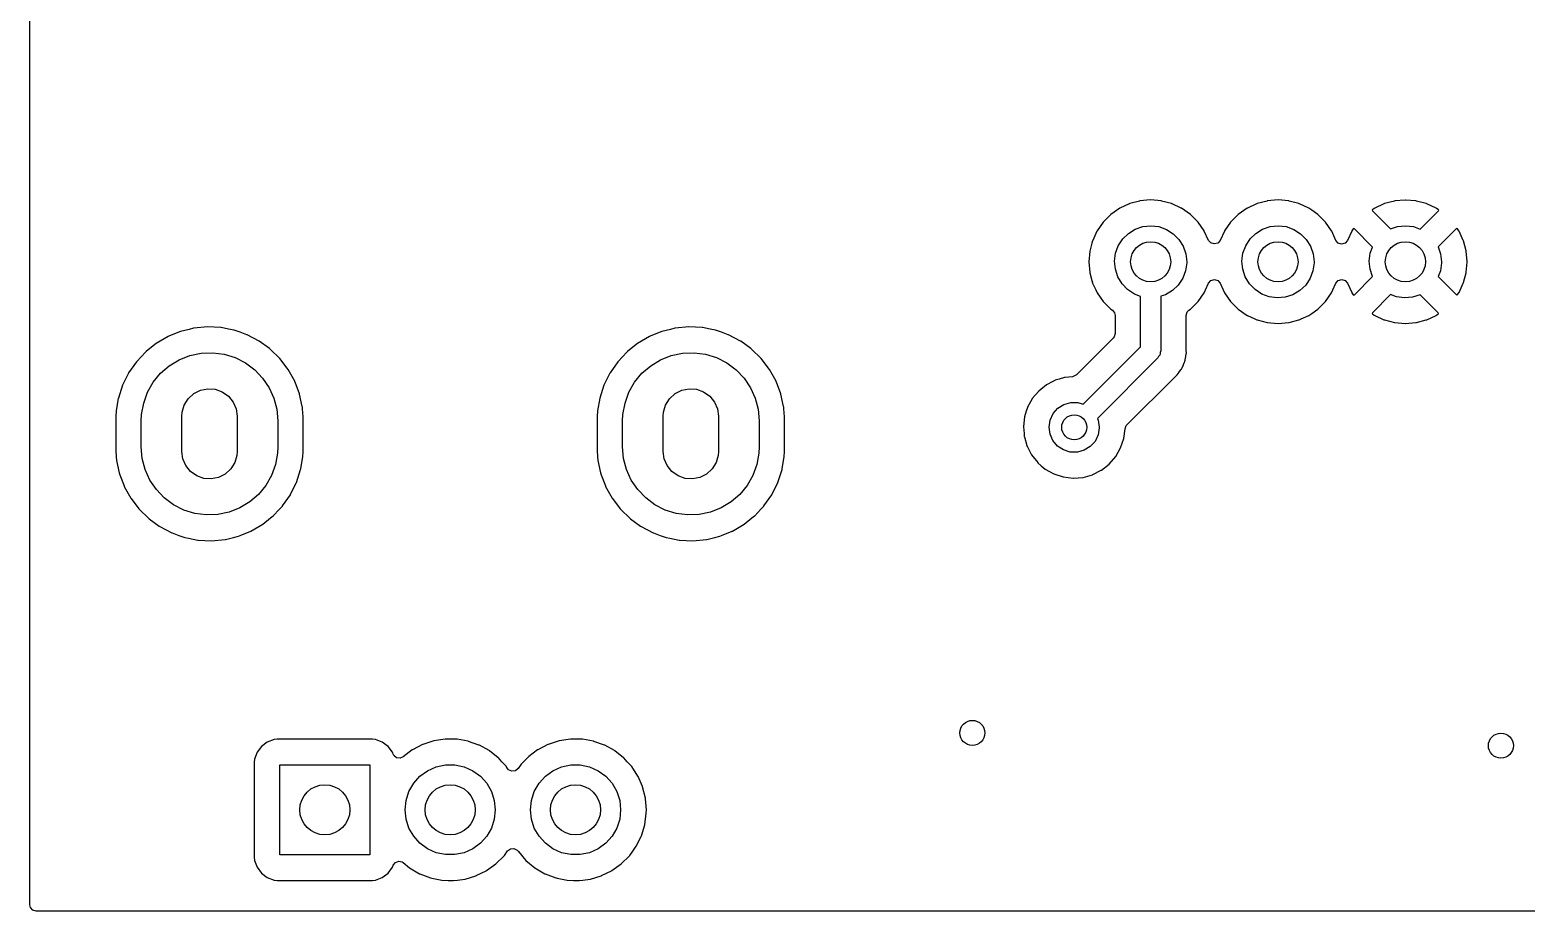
# Model space of a CAD drawing. Extents: x 41 to 172, y -238 to -26.
# Drawn here: x 41.15 to 70.99, y -238.25 to -220.67 of the extents above; entities that cross this region are included whole.
import ezdxf

# ---------------------------------------------------------------- set-up
doc = ezdxf.new("R2010")
doc.units = 0
doc.layers.add('BLACK', color=7, linetype='CONTINUOUS')

msp = doc.modelspace()

# ---------------------------------------------------------------- linework, layer by layer
at = {"layer": 'BLACK', "linetype": 'CONTINUOUS'}
for p, q in [((41.1485, -238.125), (41.1485, -26.0345)), ((63.2805, -224.085), (63.0835, -224.138)), ((63.2859, -224.084), (63.2805, -224.085)), ((63.2805, -224.085), (63.2805, -224.085)), ((63.5, -224.065), (63.2859, -224.084)), ((63.7141, -224.084), (63.5, -224.065)), ((63.7195, -224.085), (63.7141, -224.084)), ((63.9165, -224.138), (63.7195, -224.085)), ((63.7195, -224.085), (63.7195, -224.085)), ((65.8205, -224.085), (65.6235, -224.138)), ((65.8259, -224.084), (65.8205, -224.085)), ((65.8205, -224.085), (65.8205, -224.085)), ((66.04, -224.065), (65.8259, -224.084)), ((66.2541, -224.084), (66.04, -224.065)), ((66.2595, -224.085), (66.2541, -224.084)), ((66.4565, -224.138), (66.2595, -224.085)), ((66.2595, -224.085), (66.2595, -224.085)), ((68.3606, -224.085), (68.1637, -224.138)), ((68.3714, -224.084), (68.3606, -224.085)), ((68.5745, -224.066), (68.3714, -224.084)), ((68.5855, -224.066), (68.5745, -224.066)), ((68.7886, -224.084), (68.5855, -224.066)), ((68.7994, -224.085), (68.7886, -224.084)), ((68.9963, -224.138), (68.7994, -224.085)), ((62.7073, -224.353), (62.5553, -224.505)), ((62.8834, -224.23), (62.7073, -224.353)), ((62.8884, -224.228), (62.8834, -224.23)), ((63.0732, -224.142), (62.8884, -224.228)), ((62.8884, -224.228), (62.8884, -224.228)), ((63.0782, -224.139), (63.0732, -224.141)), ((63.0732, -224.141), (63.0732, -224.142)), ((63.0835, -224.138), (63.0782, -224.139)), ((63.0835, -224.138), (63.0835, -224.138)), ((63.9218, -224.139), (63.9165, -224.138)), ((63.9165, -224.138), (63.9165, -224.138)), ((63.9268, -224.141), (63.9218, -224.139)), ((63.9268, -224.142), (63.9268, -224.141)), ((64.1116, -224.228), (63.9268, -224.142)), ((64.1166, -224.23), (64.1116, -224.228)), ((64.1116, -224.228), (64.1116, -224.228)), ((64.2927, -224.353), (64.1166, -224.23)), ((64.4447, -224.505), (64.2927, -224.353)), ((65.2473, -224.353), (65.0953, -224.505)), ((65.4234, -224.23), (65.2473, -224.353)), ((65.4284, -224.228), (65.4234, -224.23)), ((65.6132, -224.142), (65.4284, -224.228)), ((65.4284, -224.228), (65.4284, -224.228)), ((65.6182, -224.139), (65.6132, -224.141)), ((65.6132, -224.141), (65.6132, -224.142)), ((65.6235, -224.138), (65.6182, -224.139)), ((65.6235, -224.138), (65.6235, -224.138)), ((66.4618, -224.139), (66.4565, -224.138)), ((66.4565, -224.138), (66.4565, -224.138)), ((66.4668, -224.141), (66.4618, -224.139)), ((66.4668, -224.142), (66.4668, -224.141)), ((66.6516, -224.228), (66.4668, -224.142)), ((66.6566, -224.23), (66.6516, -224.228)), ((66.6516, -224.228), (66.6516, -224.228)), ((66.7114, -224.268), (66.6566, -224.23)), ((66.8327, -224.353), (66.7114, -224.268)), ((66.9847, -224.505), (66.8327, -224.353)), ((67.9244, -224.258), (67.916, -224.268)), ((67.916, -224.268), (67.9231, -224.282)), ((67.9231, -224.282), (68.2841, -224.643)), ((67.9591, -224.234), (67.9244, -224.258)), ((67.9686, -224.228), (67.9591, -224.234)), ((68.1534, -224.142), (67.9686, -224.228)), ((68.1637, -224.138), (68.1534, -224.142)), ((68.8752, -224.644), (69.2376, -224.281)), ((69.0066, -224.142), (68.9963, -224.138)), ((69.1914, -224.228), (69.0066, -224.142)), ((69.2009, -224.234), (69.1914, -224.228)), ((69.2348, -224.257), (69.2009, -224.234)), ((69.2441, -224.269), (69.2348, -224.257)), ((69.2376, -224.281), (69.2441, -224.269)), ((62.4297, -224.686), (62.3442, -224.87)), ((62.432, -224.681), (62.4297, -224.686)), ((62.4297, -224.686), (62.4297, -224.686)), ((62.5553, -224.505), (62.432, -224.681)), ((63.0567, -224.731), (63.1934, -224.647)), ((63.1934, -224.647), (63.3454, -224.595)), ((63.3454, -224.595), (63.505, -224.578)), ((63.505, -224.578), (63.6644, -224.597)), ((63.6644, -224.597), (63.8156, -224.651)), ((63.8156, -224.651), (63.9512, -224.737)), ((64.568, -224.681), (64.4447, -224.505)), ((64.5703, -224.686), (64.568, -224.681)), ((64.6558, -224.87), (64.5703, -224.686)), ((64.5703, -224.686), (64.5703, -224.686)), ((64.9697, -224.686), (64.8842, -224.87)), ((64.972, -224.681), (64.9697, -224.686)), ((64.9697, -224.686), (64.9697, -224.686)), ((65.0953, -224.505), (64.972, -224.681)), ((65.5967, -224.731), (65.7334, -224.647)), ((65.7334, -224.647), (65.8854, -224.595)), ((65.8854, -224.595), (66.045, -224.578)), ((66.045, -224.578), (66.2044, -224.597)), ((66.2044, -224.597), (66.3556, -224.651)), ((66.3556, -224.651), (66.4912, -224.737)), ((67.108, -224.681), (66.9847, -224.505)), ((67.1103, -224.686), (67.108, -224.681)), ((67.1961, -224.87), (67.1103, -224.686)), ((67.1103, -224.686), (67.1103, -224.686)), ((67.5156, -224.677), (67.5101, -224.687)), ((67.5394, -224.643), (67.5156, -224.677)), ((67.5514, -224.634), (67.5394, -224.643)), ((67.5631, -224.64), (67.5514, -224.634)), ((67.9259, -225.003), (67.5631, -224.64)), ((68.2841, -224.643), (68.4254, -224.595)), ((68.4254, -224.595), (68.585, -224.578)), ((68.585, -224.578), (68.7444, -224.597)), ((68.7444, -224.597), (68.8752, -224.644)), ((69.5961, -224.641), (69.2347, -225.002)), ((69.6096, -224.634), (69.5961, -224.641)), ((69.6201, -224.642), (69.6096, -224.634)), ((69.6444, -224.677), (69.6201, -224.642)), ((69.6499, -224.687), (69.6444, -224.677)), ((62.3278, -224.926), (62.2855, -225.084)), ((62.3398, -224.882), (62.3278, -224.926)), ((62.3412, -224.876), (62.3398, -224.882)), ((62.3398, -224.882), (62.3398, -224.882)), ((62.3442, -224.87), (62.3412, -224.876)), ((62.8002, -225.129), (62.8551, -224.978)), ((62.8551, -224.978), (62.942, -224.843)), ((62.942, -224.843), (63.0567, -224.731)), ((63.9512, -224.737), (64.0643, -224.851)), ((64.0643, -224.851), (64.1493, -224.987)), ((64.701, -224.922), (64.6558, -224.87)), ((64.769, -224.942), (64.701, -224.922)), ((64.8373, -224.923), (64.769, -224.942)), ((64.8842, -224.87), (64.8373, -224.923)), ((65.3402, -225.129), (65.3951, -224.978)), ((65.3951, -224.978), (65.482, -224.843)), ((65.482, -224.843), (65.5967, -224.731)), ((66.4912, -224.737), (66.6043, -224.851)), ((66.6043, -224.851), (66.6893, -224.987)), ((67.2413, -224.923), (67.1961, -224.87)), ((67.3093, -224.943), (67.2413, -224.923)), ((67.3776, -224.924), (67.3093, -224.943)), ((67.4245, -224.87), (67.3776, -224.924)), ((67.5101, -224.687), (67.4245, -224.87)), ((69.736, -224.871), (69.6499, -224.687)), ((69.7398, -224.882), (69.736, -224.871)), ((69.7925, -225.079), (69.7398, -224.882)), ((62.2855, -225.084), (62.2668, -225.298)), ((62.7801, -225.288), (62.8002, -225.129)), ((64.1493, -224.987), (64.2021, -225.138)), ((64.2021, -225.138), (64.22, -225.298)), ((65.3201, -225.288), (65.3402, -225.129)), ((66.6893, -224.987), (66.7421, -225.138)), ((66.7421, -225.138), (66.76, -225.298)), ((67.8601, -225.288), (67.8802, -225.129)), ((67.8802, -225.129), (67.9259, -225.003)), ((69.2347, -225.002), (69.2821, -225.138)), ((69.2821, -225.138), (69.3, -225.298)), ((69.7944, -225.089), (69.7925, -225.079)), ((69.8122, -225.293), (69.7944, -225.089)), ((62.2668, -225.298), (62.2855, -225.512)), ((62.2855, -225.512), (62.287, -225.517)), ((62.287, -225.517), (62.287, -225.517)), ((62.287, -225.517), (62.3289, -225.674)), ((62.7957, -225.448), (62.7801, -225.288)), ((62.8464, -225.6), (62.7957, -225.448)), ((64.1974, -225.477), (64.1404, -225.627)), ((64.2197, -225.318), (64.1974, -225.477)), ((64.22, -225.298), (64.2197, -225.318)), ((65.3357, -225.448), (65.3201, -225.288)), ((65.3864, -225.6), (65.3357, -225.448)), ((66.7374, -225.477), (66.6804, -225.627)), ((66.7597, -225.318), (66.7374, -225.477)), ((66.76, -225.298), (66.7597, -225.318)), ((67.8757, -225.448), (67.8601, -225.288)), ((67.9245, -225.594), (67.8757, -225.448)), ((69.2774, -225.477), (69.2336, -225.592)), ((69.2997, -225.318), (69.2774, -225.477)), ((69.3, -225.298), (69.2997, -225.318)), ((69.7398, -225.714), (69.7925, -225.517)), ((69.7925, -225.517), (69.7944, -225.507)), ((69.7944, -225.507), (69.8122, -225.303)), ((69.8122, -225.303), (69.8122, -225.293)), ((62.3289, -225.674), (62.3412, -225.72)), ((62.3412, -225.72), (62.3435, -225.725)), ((62.3435, -225.725), (62.3435, -225.725)), ((62.3435, -225.725), (62.4046, -225.856)), ((62.4046, -225.856), (62.432, -225.915)), ((62.9296, -225.737), (62.8464, -225.6)), ((63.0411, -225.853), (62.9296, -225.737)), ((63.1754, -225.941), (63.0411, -225.853)), ((63.9353, -225.872), (63.7974, -225.954)), ((64.0516, -225.761), (63.9353, -225.872)), ((64.1404, -225.627), (64.0516, -225.761)), ((64.568, -225.915), (64.5954, -225.856)), ((64.5954, -225.856), (64.6558, -225.726)), ((64.6558, -225.726), (64.7027, -225.673)), ((64.7027, -225.673), (64.771, -225.654)), ((64.771, -225.654), (64.839, -225.674)), ((64.839, -225.674), (64.8842, -225.726)), ((64.8842, -225.726), (64.9446, -225.856)), ((64.9446, -225.856), (64.972, -225.915)), ((65.4696, -225.737), (65.3864, -225.6)), ((65.5811, -225.853), (65.4696, -225.737)), ((65.7154, -225.941), (65.5811, -225.853)), ((66.4753, -225.872), (66.3374, -225.954)), ((66.5916, -225.761), (66.4753, -225.872)), ((66.6804, -225.627), (66.5916, -225.761)), ((67.108, -225.915), (67.1343, -225.858)), ((67.1343, -225.858), (67.1961, -225.726)), ((67.1961, -225.726), (67.243, -225.672)), ((67.243, -225.672), (67.3113, -225.653)), ((67.3113, -225.653), (67.3792, -225.673)), ((67.3792, -225.673), (67.4245, -225.726)), ((67.4245, -225.726), (67.5101, -225.909)), ((67.5639, -225.955), (67.9245, -225.594)), ((69.2336, -225.592), (69.5969, -225.956)), ((69.6499, -225.909), (69.736, -225.725)), ((69.736, -225.725), (69.7398, -225.714)), ((62.432, -225.915), (62.5553, -226.091)), ((62.5553, -226.091), (62.7073, -226.243)), ((63.3, -225.987), (63.1754, -225.941)), ((63.3, -226.993), (63.3, -225.987)), ((63.7974, -225.954), (63.7, -225.985)), ((63.7, -225.985), (63.7, -227.076)), ((64.2927, -226.243), (64.4447, -226.091)), ((64.4447, -226.091), (64.568, -225.915)), ((64.972, -225.915), (65.0953, -226.091)), ((65.0953, -226.091), (65.2473, -226.243)), ((65.8658, -225.997), (65.7154, -225.941)), ((66.0249, -226.018), (65.8658, -225.997)), ((66.1848, -226.003), (66.0249, -226.018)), ((66.3374, -225.954), (66.1848, -226.003)), ((66.8327, -226.243), (66.9847, -226.091)), ((66.9847, -226.091), (67.108, -225.915)), ((67.5101, -225.909), (67.5156, -225.919)), ((67.5156, -225.919), (67.5399, -225.954)), ((67.5399, -225.954), (67.5504, -225.962)), ((67.5504, -225.962), (67.5639, -225.955)), ((68.2854, -225.952), (67.9224, -226.315)), ((68.4058, -225.997), (68.2854, -225.952)), ((68.5649, -226.018), (68.4058, -225.997)), ((68.7248, -226.003), (68.5649, -226.018)), ((68.8767, -225.954), (68.7248, -226.003)), ((69.2369, -226.314), (68.8767, -225.954)), ((69.5969, -225.956), (69.6086, -225.962)), ((69.6086, -225.962), (69.6206, -225.953)), ((69.6206, -225.953), (69.6444, -225.919)), ((69.6444, -225.919), (69.6499, -225.909)), ((62.7073, -226.243), (62.7378, -226.264)), ((62.7378, -226.264), (62.7821, -226.319)), ((62.7821, -226.319), (62.7915, -226.367)), ((62.7915, -226.367), (62.7915, -226.73)), ((64.2085, -226.367), (64.2285, -226.299)), ((64.2085, -227.051), (64.2085, -226.367)), ((64.2285, -226.299), (64.2622, -226.264)), ((64.2622, -226.264), (64.2927, -226.243)), ((65.2473, -226.243), (65.4234, -226.366)), ((65.4234, -226.366), (65.4284, -226.368)), ((65.4284, -226.368), (65.4284, -226.368)), ((65.4284, -226.368), (65.5784, -226.438)), ((65.5784, -226.438), (65.6182, -226.457)), ((65.6182, -226.457), (65.6235, -226.458)), ((65.6235, -226.458), (65.6235, -226.458)), ((65.6235, -226.458), (65.8205, -226.511)), ((66.2595, -226.511), (66.4565, -226.458)), ((66.4565, -226.458), (66.4618, -226.457)), ((66.4565, -226.458), (66.4565, -226.458)), ((66.4618, -226.457), (66.5016, -226.438)), ((66.5016, -226.438), (66.6516, -226.368)), ((66.6516, -226.368), (66.6566, -226.366)), ((66.6516, -226.368), (66.6516, -226.368)), ((66.6566, -226.366), (66.7128, -226.327)), ((66.7128, -226.327), (66.8327, -226.243)), ((67.9224, -226.315), (67.9159, -226.327)), ((67.9159, -226.327), (67.9252, -226.339)), ((67.9252, -226.339), (67.9591, -226.362)), ((67.9591, -226.362), (67.9686, -226.368)), ((67.9686, -226.368), (68.1534, -226.454)), ((68.1534, -226.454), (68.1637, -226.458)), ((68.1637, -226.458), (68.3606, -226.511)), ((68.7994, -226.511), (68.9963, -226.458)), ((68.9963, -226.458), (69.0066, -226.454)), ((69.0066, -226.454), (69.1914, -226.368)), ((69.1914, -226.368), (69.2009, -226.362)), ((69.2009, -226.362), (69.2356, -226.338)), ((69.2356, -226.338), (69.244, -226.328)), ((69.244, -226.328), (69.2369, -226.314)), ((44.1499, -226.689), (43.9318, -226.777)), ((44.1542, -226.687), (44.1499, -226.689)), ((44.1499, -226.689), (44.1499, -226.689)), ((44.3222, -226.646), (44.1542, -226.687)), ((44.4131, -226.624), (44.3222, -226.646)), ((44.4176, -226.623), (44.4131, -226.624)), ((44.4131, -226.624), (44.4131, -226.624)), ((44.6875, -226.597), (44.4176, -226.623)), ((44.6921, -226.597), (44.6875, -226.597)), ((44.9538, -226.61), (44.6921, -226.597)), ((44.6921, -226.597), (44.6921, -226.597)), ((44.9583, -226.61), (44.9538, -226.61)), ((44.9538, -226.61), (44.9538, -226.61)), ((44.9628, -226.611), (44.9583, -226.61)), ((45.112, -226.641), (44.9628, -226.611)), ((44.9628, -226.611), (44.9628, -226.611)), ((45.2244, -226.663), (45.112, -226.641)), ((45.3429, -226.705), (45.2244, -226.663)), ((45.4757, -226.752), (45.3429, -226.705)), ((45.4758, -226.752), (45.4757, -226.752)), ((45.4801, -226.753), (45.4758, -226.752)), ((45.72, -226.879), (45.4801, -226.753)), ((53.7499, -226.689), (53.5318, -226.777)), ((53.7542, -226.687), (53.7499, -226.689)), ((53.7499, -226.689), (53.7499, -226.689)), ((53.9222, -226.646), (53.7542, -226.687)), ((54.0131, -226.624), (53.9222, -226.646)), ((54.0176, -226.623), (54.0131, -226.624)), ((54.0131, -226.624), (54.0131, -226.624)), ((54.2875, -226.597), (54.0176, -226.623)), ((54.2921, -226.597), (54.2875, -226.597)), ((54.5538, -226.61), (54.2921, -226.597)), ((54.2921, -226.597), (54.2921, -226.597)), ((54.5583, -226.61), (54.5538, -226.61)), ((54.5538, -226.61), (54.5538, -226.61)), ((54.5628, -226.611), (54.5583, -226.61)), ((54.712, -226.641), (54.5628, -226.611)), ((54.5628, -226.611), (54.5628, -226.611)), ((54.8244, -226.663), (54.712, -226.641)), ((54.9429, -226.705), (54.8244, -226.663)), ((55.0757, -226.752), (54.9429, -226.705)), ((55.0758, -226.752), (55.0757, -226.752)), ((55.0801, -226.753), (55.0758, -226.752)), ((55.32, -226.879), (55.0801, -226.753)), ((62.7915, -226.73), (62.7715, -226.798)), ((65.8205, -226.511), (65.8205, -226.511)), ((65.8205, -226.511), (65.8259, -226.512)), ((65.8259, -226.512), (66.04, -226.531)), ((66.04, -226.531), (66.2541, -226.512)), ((66.2541, -226.512), (66.2595, -226.511)), ((66.2595, -226.511), (66.2595, -226.511)), ((68.3606, -226.511), (68.3714, -226.512)), ((68.3714, -226.512), (68.5745, -226.53)), ((68.5745, -226.53), (68.5855, -226.53)), ((68.5855, -226.53), (68.7886, -226.512)), ((68.7886, -226.512), (68.7994, -226.511)), ((43.54, -227.029), (43.4654, -227.089)), ((43.6688, -226.926), (43.54, -227.029)), ((43.9028, -226.789), (43.6688, -226.926)), ((43.9318, -226.777), (43.9028, -226.789)), ((45.7237, -226.882), (45.72, -226.879)), ((45.9255, -227.029), (45.7237, -226.882)), ((45.9393, -227.039), (45.9255, -227.029)), ((46.1332, -227.229), (45.9393, -227.039)), ((53.14, -227.029), (53.0654, -227.089)), ((53.2688, -226.926), (53.14, -227.029)), ((53.5028, -226.789), (53.2688, -226.926)), ((53.5318, -226.777), (53.5028, -226.789)), ((55.3237, -226.882), (55.32, -226.879)), ((55.5255, -227.029), (55.3237, -226.882)), ((55.5393, -227.039), (55.5255, -227.029)), ((55.7332, -227.229), (55.5393, -227.039)), ((62.7546, -226.819), (62.0201, -227.554)), ((62.156, -228.137), (63.3, -226.993)), ((62.7715, -226.798), (62.7546, -226.819)), ((64.2087, -227.059), (64.2085, -227.051)), ((64.2123, -227.121), (64.2087, -227.059)), ((43.272, -227.294), (43.1174, -227.516)), ((43.2813, -227.284), (43.272, -227.294)), ((43.4539, -227.099), (43.2813, -227.284)), ((43.4571, -227.095), (43.4539, -227.099)), ((43.4654, -227.089), (43.4571, -227.095)), ((43.755, -227.522), (43.9287, -227.371)), ((43.9287, -227.371), (44.1253, -227.252)), ((44.1253, -227.252), (44.3392, -227.167)), ((44.3392, -227.167), (44.5643, -227.12)), ((44.5643, -227.12), (44.7941, -227.112)), ((44.7941, -227.112), (45.022, -227.142)), ((45.022, -227.142), (45.2417, -227.21)), ((45.2417, -227.21), (45.4467, -227.314)), ((45.4467, -227.314), (45.6312, -227.451)), ((46.2977, -227.444), (46.1332, -227.229)), ((52.872, -227.294), (52.7174, -227.516)), ((52.8813, -227.284), (52.872, -227.294)), ((53.0539, -227.099), (52.8813, -227.284)), ((53.0571, -227.095), (53.0539, -227.099)), ((53.0654, -227.089), (53.0571, -227.095)), ((53.355, -227.522), (53.5287, -227.371)), ((53.5287, -227.371), (53.7253, -227.252)), ((53.7253, -227.252), (53.9392, -227.167)), ((53.9392, -227.167), (54.1643, -227.12)), ((54.1643, -227.12), (54.3941, -227.112)), ((54.3941, -227.112), (54.622, -227.142)), ((54.622, -227.142), (54.8417, -227.21)), ((54.8417, -227.21), (55.0467, -227.314)), ((55.0467, -227.314), (55.2312, -227.451)), ((55.8977, -227.444), (55.7332, -227.229)), ((63.6414, -227.217), (62.4382, -228.421)), ((63.6592, -227.189), (63.6414, -227.217)), ((63.6801, -227.163), (63.6592, -227.189)), ((63.6826, -227.152), (63.6801, -227.163)), ((63.6888, -227.142), (63.6826, -227.152)), ((63.6925, -227.109), (63.6888, -227.142)), ((63.7, -227.076), (63.6925, -227.109)), ((64.129, -227.413), (64.1522, -227.354)), ((64.1522, -227.354), (64.1548, -227.348)), ((64.1548, -227.348), (64.1706, -227.313)), ((64.1706, -227.313), (64.181, -227.289)), ((64.181, -227.289), (64.1824, -227.282)), ((64.1824, -227.282), (64.1832, -227.279)), ((64.1832, -227.279), (64.1879, -227.263)), ((64.1879, -227.263), (64.1885, -227.261)), ((64.1885, -227.261), (64.1913, -227.253)), ((64.1913, -227.253), (64.1959, -227.219)), ((64.1959, -227.219), (64.1996, -227.19)), ((64.1996, -227.19), (64.2007, -227.184)), ((64.2007, -227.184), (64.2109, -227.128)), ((64.2109, -227.128), (64.2123, -227.121)), ((43.1154, -227.52), (43.0015, -227.749)), ((43.1174, -227.516), (43.1154, -227.52)), ((43.1154, -227.52), (43.1154, -227.52)), ((43.6092, -227.7), (43.755, -227.522)), ((45.6312, -227.451), (45.7899, -227.618)), ((45.7899, -227.618), (45.9183, -227.809)), ((46.4293, -227.681), (46.2977, -227.444)), ((52.7154, -227.52), (52.6015, -227.749)), ((52.7174, -227.516), (52.7154, -227.52)), ((52.7154, -227.52), (52.7154, -227.52)), ((53.2092, -227.7), (53.355, -227.522)), ((55.2312, -227.451), (55.3899, -227.618)), ((55.3899, -227.618), (55.5183, -227.809)), ((56.0293, -227.681), (55.8977, -227.444)), ((61.5909, -227.663), (61.5485, -227.685)), ((61.5964, -227.66), (61.5909, -227.663)), ((61.5909, -227.663), (61.5909, -227.663)), ((61.6751, -227.637), (61.5964, -227.66)), ((61.7802, -227.606), (61.6751, -227.637)), ((61.7861, -227.605), (61.7802, -227.606)), ((61.7802, -227.606), (61.7802, -227.606)), ((61.7922, -227.604), (61.7861, -227.605)), ((61.7923, -227.604), (61.7922, -227.604)), ((61.9424, -227.59), (61.7923, -227.604)), ((61.9578, -227.588), (61.9424, -227.59)), ((62.0201, -227.554), (61.9578, -227.588)), ((63.025, -228.553), (63.9805, -227.597)), ((63.9805, -227.597), (63.9868, -227.592)), ((63.9868, -227.592), (64.0247, -227.559)), ((64.0247, -227.559), (64.0304, -227.554)), ((64.0247, -227.559), (64.0247, -227.559)), ((64.0304, -227.554), (64.0671, -227.501)), ((64.0671, -227.501), (64.071, -227.496)), ((64.071, -227.496), (64.1105, -227.446)), ((64.1105, -227.446), (64.1136, -227.439)), ((64.1136, -227.439), (64.115, -227.437)), ((64.115, -227.437), (64.1234, -227.422)), ((64.1234, -227.422), (64.1246, -227.419)), ((64.1246, -227.419), (64.129, -227.413)), ((42.9966, -227.759), (42.9122, -228.017)), ((43.0015, -227.749), (42.9966, -227.759)), ((43.417, -228.116), (43.4954, -227.9)), ((43.4954, -227.9), (43.6092, -227.7)), ((44.3062, -228.029), (44.4161, -227.928)), ((44.4161, -227.928), (44.5491, -227.861)), ((44.5491, -227.861), (44.6955, -227.831)), ((44.6955, -227.831), (44.8444, -227.842)), ((44.8444, -227.842), (44.9848, -227.893)), ((44.9848, -227.893), (45.1065, -227.979)), ((45.9183, -227.809), (46.0128, -228.018)), ((46.431, -227.685), (46.4293, -227.681)), ((46.4573, -227.755), (46.431, -227.685)), ((46.431, -227.685), (46.431, -227.685)), ((46.5254, -227.935), (46.4573, -227.755)), ((46.5264, -227.939), (46.5254, -227.935)), ((46.5807, -228.185), (46.5264, -227.939)), ((46.5264, -227.939), (46.5264, -227.939)), ((52.5966, -227.759), (52.5122, -228.017)), ((52.6015, -227.749), (52.5966, -227.759)), ((53.017, -228.116), (53.0954, -227.9)), ((53.0954, -227.9), (53.2092, -227.7)), ((53.9062, -228.029), (54.0161, -227.928)), ((54.0161, -227.928), (54.1491, -227.861)), ((54.1491, -227.861), (54.2955, -227.831)), ((54.2955, -227.831), (54.4444, -227.842)), ((54.4444, -227.842), (54.5848, -227.893)), ((54.5848, -227.893), (54.7065, -227.979)), ((55.5183, -227.809), (55.6128, -228.018)), ((56.031, -227.685), (56.0293, -227.681)), ((56.0573, -227.755), (56.031, -227.685)), ((56.031, -227.685), (56.031, -227.685)), ((56.1254, -227.935), (56.0573, -227.755)), ((56.1264, -227.939), (56.1254, -227.935)), ((56.1807, -228.185), (56.1264, -227.939)), ((56.1264, -227.939), (56.1264, -227.939)), ((61.267, -227.876), (61.1398, -228.027)), ((61.4211, -227.752), (61.267, -227.876)), ((61.5485, -227.685), (61.4211, -227.752)), ((42.9114, -228.021), (42.8682, -228.27)), ((42.9122, -228.017), (42.9114, -228.021)), ((42.9114, -228.021), (42.9114, -228.021)), ((43.376, -228.342), (43.417, -228.116)), ((44.1859, -228.3), (44.2276, -228.156)), ((44.2276, -228.156), (44.3062, -228.029)), ((45.1065, -227.979), (45.2004, -228.095)), ((45.2004, -228.095), (45.2597, -228.232)), ((45.2597, -228.232), (45.28, -228.38)), ((46.0128, -228.018), (46.0706, -228.241)), ((46.0706, -228.241), (46.09, -228.47)), ((46.5839, -228.2), (46.5807, -228.185)), ((46.5859, -228.228), (46.5839, -228.2)), ((46.5978, -228.391), (46.5859, -228.228)), ((52.5114, -228.021), (52.4682, -228.27)), ((52.5122, -228.017), (52.5114, -228.021)), ((52.5114, -228.021), (52.5114, -228.021)), ((52.976, -228.342), (53.017, -228.116)), ((53.7859, -228.3), (53.8275, -228.156)), ((53.8275, -228.156), (53.9062, -228.029)), ((54.7065, -227.979), (54.8004, -228.095)), ((54.8004, -228.095), (54.8597, -228.232)), ((54.8597, -228.232), (54.88, -228.38)), ((55.6128, -228.018), (55.6706, -228.241)), ((55.6706, -228.241), (55.69, -228.47)), ((56.1839, -228.2), (56.1807, -228.185)), ((56.1859, -228.228), (56.1839, -228.2)), ((56.1978, -228.391), (56.1859, -228.228)), ((61.0427, -228.207), (61.0201, -228.278)), ((61.0446, -228.201), (61.0427, -228.207)), ((61.0427, -228.207), (61.0427, -228.207)), ((61.1042, -228.092), (61.0446, -228.201)), ((61.1369, -228.033), (61.1042, -228.092)), ((61.1398, -228.027), (61.1369, -228.033)), ((61.1369, -228.033), (61.1369, -228.033)), ((61.5581, -228.325), (61.6519, -228.219)), ((61.6519, -228.219), (61.7718, -228.144)), ((61.7718, -228.144), (61.9081, -228.105)), ((61.9081, -228.105), (62.0499, -228.105)), ((62.0499, -228.105), (62.156, -228.137)), ((42.8619, -228.361), (42.8615, -228.37)), ((42.8615, -228.37), (42.8615, -229.059)), ((42.8656, -228.288), (42.8619, -228.361)), ((42.8658, -228.284), (42.8656, -228.288)), ((42.8682, -228.27), (42.8658, -228.284)), ((43.37, -228.47), (43.376, -228.342)), ((43.37, -228.99), (43.37, -228.47)), ((44.18, -228.38), (44.1859, -228.3)), ((44.18, -229.08), (44.18, -228.38)), ((45.28, -228.38), (45.28, -229.08)), ((46.09, -228.47), (46.09, -228.99)), ((46.5985, -228.401), (46.5978, -228.391)), ((46.5985, -229.09), (46.5985, -228.401)), ((52.4619, -228.361), (52.4615, -228.37)), ((52.4615, -228.37), (52.4615, -229.059)), ((52.4656, -228.288), (52.4619, -228.361)), ((52.4658, -228.284), (52.4656, -228.288)), ((52.4682, -228.27), (52.4658, -228.284)), ((52.97, -228.47), (52.976, -228.342)), ((52.97, -228.99), (52.97, -228.47)), ((53.78, -228.38), (53.7859, -228.3)), ((53.78, -229.08), (53.78, -228.38)), ((54.88, -228.38), (54.88, -229.08)), ((55.69, -228.47), (55.69, -228.99)), ((56.1985, -228.401), (56.1978, -228.391)), ((56.1985, -229.09), (56.1985, -228.401)), ((60.9848, -228.389), (60.9627, -228.586)), ((61.0201, -228.278), (60.9848, -228.389)), ((61.476, -228.594), (61.4978, -228.454)), ((61.4978, -228.454), (61.5581, -228.325)), ((62.4382, -228.421), (62.4559, -228.46)), ((62.4559, -228.46), (62.476, -228.6)), ((63.0131, -228.567), (63.025, -228.553)), ((60.9627, -228.586), (60.9632, -228.592)), ((60.9632, -228.592), (60.9744, -228.725)), ((60.9744, -228.725), (60.9793, -228.783)), ((60.9793, -228.783), (60.981, -228.789)), ((60.981, -228.789), (61.0316, -228.966)), ((61.4944, -228.734), (61.476, -228.594)), ((61.5515, -228.864), (61.4944, -228.734)), ((62.4523, -228.752), (62.3905, -228.88)), ((62.4759, -228.612), (62.4523, -228.752)), ((62.476, -228.6), (62.4759, -228.612)), ((62.9018, -229.012), (62.9642, -228.825)), ((62.9642, -228.825), (62.989, -228.628)), ((62.989, -228.628), (62.9902, -228.628)), ((62.9902, -228.628), (63.0131, -228.567)), ((42.8615, -229.059), (42.8617, -229.061)), ((42.8617, -229.061), (42.8617, -229.061)), ((42.8617, -229.061), (42.8709, -229.189)), ((43.3894, -229.219), (43.37, -228.99)), ((44.2003, -229.228), (44.18, -229.08)), ((45.2741, -229.16), (45.2325, -229.304)), ((45.28, -229.08), (45.2741, -229.16)), ((46.084, -229.118), (46.043, -229.344)), ((46.09, -228.99), (46.084, -229.118)), ((46.5942, -229.176), (46.5981, -229.098)), ((46.5981, -229.098), (46.5984, -229.092)), ((46.5984, -229.092), (46.5985, -229.09)), ((46.5984, -229.092), (46.5984, -229.092)), ((52.4615, -229.059), (52.4617, -229.061)), ((52.4617, -229.061), (52.4709, -229.189)), ((52.4617, -229.061), (52.4617, -229.061)), ((52.9894, -229.219), (52.97, -228.99)), ((53.8003, -229.228), (53.78, -229.08)), ((54.8741, -229.16), (54.8324, -229.304)), ((54.88, -229.08), (54.8741, -229.16)), ((55.684, -229.118), (55.643, -229.344)), ((55.69, -228.99), (55.684, -229.118)), ((56.1942, -229.176), (56.1981, -229.098)), ((56.1981, -229.098), (56.1984, -229.092)), ((56.1984, -229.092), (56.1985, -229.09)), ((56.1984, -229.092), (56.1984, -229.092)), ((61.0316, -228.966), (61.0338, -228.973)), ((61.0338, -228.973), (61.0366, -228.979)), ((61.0366, -228.979), (61.0975, -229.097)), ((61.0975, -229.097), (61.1242, -229.149)), ((61.1242, -229.149), (61.247, -229.304)), ((61.6427, -228.973), (61.5515, -228.864)), ((61.7607, -229.051), (61.6427, -228.973)), ((61.8961, -229.094), (61.7607, -229.051)), ((62.0378, -229.096), (61.8961, -229.094)), ((62.1746, -229.059), (62.0378, -229.096)), ((62.2954, -228.985), (62.1746, -229.059)), ((62.3905, -228.88), (62.2954, -228.985)), ((62.8041, -229.184), (62.9018, -229.012)), ((42.8709, -229.189), (42.8761, -229.26)), ((42.8761, -229.26), (42.8771, -229.265)), ((42.8771, -229.265), (42.8771, -229.265)), ((42.8771, -229.265), (42.9307, -229.508)), ((43.4472, -229.442), (43.3894, -229.219)), ((43.5417, -229.651), (43.4472, -229.442)), ((44.2595, -229.365), (44.2003, -229.228)), ((44.3535, -229.481), (44.2595, -229.365)), ((45.1538, -229.431), (45.0439, -229.532)), ((45.2325, -229.304), (45.1538, -229.431)), ((46.043, -229.344), (45.9646, -229.56)), ((46.4634, -229.701), (46.5478, -229.443)), ((46.5478, -229.443), (46.5505, -229.428)), ((46.5505, -229.428), (46.5936, -229.18)), ((46.5936, -229.18), (46.5942, -229.176)), ((46.5936, -229.18), (46.5936, -229.18)), ((52.4709, -229.189), (52.4761, -229.26)), ((52.4761, -229.26), (52.4771, -229.265)), ((52.4771, -229.265), (52.4771, -229.265)), ((52.4771, -229.265), (52.5307, -229.508)), ((53.0472, -229.442), (52.9894, -229.219)), ((53.1417, -229.651), (53.0472, -229.442)), ((53.8595, -229.365), (53.8003, -229.228)), ((53.9535, -229.481), (53.8595, -229.365)), ((54.7538, -229.431), (54.6439, -229.532)), ((54.8324, -229.304), (54.7538, -229.431)), ((55.643, -229.344), (55.5646, -229.56)), ((56.0634, -229.701), (56.1478, -229.443)), ((56.1478, -229.443), (56.1505, -229.428)), ((56.1505, -229.428), (56.1936, -229.18)), ((56.1936, -229.18), (56.1942, -229.176)), ((56.1936, -229.18), (56.1936, -229.18)), ((61.247, -229.304), (61.2517, -229.308)), ((61.2517, -229.308), (61.2517, -229.308)), ((61.2517, -229.308), (61.3196, -229.366)), ((61.3196, -229.366), (61.3976, -229.432)), ((61.3976, -229.432), (61.5703, -229.529)), ((62.348, -229.542), (62.5135, -229.458)), ((62.5135, -229.458), (62.519, -229.456)), ((62.5135, -229.458), (62.5135, -229.458)), ((62.519, -229.456), (62.6748, -229.334)), ((62.6748, -229.334), (62.8041, -229.184)), ((42.9307, -229.508), (42.9346, -229.525)), ((42.9346, -229.525), (42.942, -229.545)), ((42.942, -229.545), (43.0252, -229.765)), ((43.6701, -229.842), (43.5417, -229.651)), ((44.4752, -229.567), (44.3535, -229.481)), ((44.6156, -229.618), (44.4752, -229.567)), ((44.7645, -229.629), (44.6156, -229.618)), ((44.9109, -229.599), (44.7645, -229.629)), ((45.0439, -229.532), (44.9109, -229.599)), ((45.9646, -229.56), (45.8508, -229.76)), ((46.3446, -229.94), (46.4613, -229.705)), ((46.4613, -229.705), (46.4634, -229.701)), ((46.4613, -229.705), (46.4613, -229.705)), ((52.5307, -229.508), (52.5346, -229.525)), ((52.5346, -229.525), (52.542, -229.545)), ((52.542, -229.545), (52.6252, -229.765)), ((53.2701, -229.842), (53.1417, -229.651)), ((54.0752, -229.567), (53.9535, -229.481)), ((54.2156, -229.618), (54.0752, -229.567)), ((54.3645, -229.629), (54.2156, -229.618)), ((54.5109, -229.599), (54.3645, -229.629)), ((54.6439, -229.532), (54.5109, -229.599)), ((55.5646, -229.56), (55.4508, -229.76)), ((55.9446, -229.94), (56.0613, -229.705)), ((56.0613, -229.705), (56.0634, -229.701)), ((56.0613, -229.705), (56.0613, -229.705)), ((61.5703, -229.529), (61.7584, -229.59)), ((61.7584, -229.59), (61.9548, -229.613)), ((61.9548, -229.613), (61.9609, -229.613)), ((61.9609, -229.613), (62.1458, -229.598)), ((61.9609, -229.613), (61.9609, -229.613)), ((62.1458, -229.598), (62.1458, -229.598)), ((62.1458, -229.598), (62.152, -229.598)), ((62.152, -229.598), (62.3425, -229.545)), ((62.3425, -229.545), (62.348, -229.542)), ((62.348, -229.542), (62.348, -229.542)), ((43.0252, -229.765), (43.0307, -229.779)), ((43.0307, -229.779), (43.1623, -230.016)), ((43.1623, -230.016), (43.1651, -230.019)), ((43.1651, -230.019), (43.3216, -230.225)), ((43.8288, -230.009), (43.6701, -229.842)), ((44.0133, -230.146), (43.8288, -230.009)), ((45.705, -229.938), (45.5313, -230.089)), ((45.8508, -229.76), (45.705, -229.938)), ((46.188, -230.166), (46.3426, -229.944)), ((46.3426, -229.944), (46.3446, -229.94)), ((52.6252, -229.765), (52.6307, -229.779)), ((52.6307, -229.779), (52.7623, -230.016)), ((52.7623, -230.016), (52.7651, -230.019)), ((52.7651, -230.019), (52.9216, -230.225)), ((53.4288, -230.009), (53.2701, -229.842)), ((53.6133, -230.146), (53.4288, -230.009)), ((55.305, -229.938), (55.1313, -230.089)), ((55.4508, -229.76), (55.305, -229.938)), ((55.788, -230.166), (55.9426, -229.944)), ((55.9426, -229.944), (55.9446, -229.94)), ((43.3216, -230.225), (43.3268, -230.231)), ((43.3268, -230.231), (43.5207, -230.421)), ((44.2183, -230.25), (44.0133, -230.146)), ((44.438, -230.318), (44.2183, -230.25)), ((44.6659, -230.348), (44.438, -230.318)), ((44.8957, -230.34), (44.6659, -230.348)), ((45.1208, -230.293), (44.8957, -230.34)), ((45.3347, -230.208), (45.1208, -230.293)), ((45.5313, -230.089), (45.3347, -230.208)), ((46.0029, -230.365), (46.1244, -230.235)), ((46.1244, -230.235), (46.1849, -230.17)), ((46.1849, -230.17), (46.188, -230.166)), ((46.1849, -230.17), (46.1849, -230.17)), ((52.9216, -230.225), (52.9268, -230.231)), ((52.9268, -230.231), (53.1207, -230.421)), ((53.8183, -230.25), (53.6133, -230.146)), ((54.038, -230.318), (53.8183, -230.25)), ((54.2659, -230.348), (54.038, -230.318)), ((54.4957, -230.34), (54.2659, -230.348)), ((54.7208, -230.293), (54.4957, -230.34)), ((54.9347, -230.208), (54.7208, -230.293)), ((55.1313, -230.089), (54.9347, -230.208)), ((55.6029, -230.365), (55.7244, -230.235)), ((55.7244, -230.235), (55.7849, -230.17)), ((55.7849, -230.17), (55.788, -230.166)), ((55.7849, -230.17), (55.7849, -230.17)), ((43.5207, -230.421), (43.5244, -230.424)), ((43.5244, -230.424), (43.5244, -230.424)), ((43.5244, -230.424), (43.7262, -230.571)), ((43.7262, -230.571), (43.74, -230.581)), ((43.74, -230.581), (43.9799, -230.707)), ((45.5572, -230.671), (45.7912, -230.534)), ((45.7912, -230.534), (45.949, -230.408)), ((45.949, -230.408), (45.9994, -230.367)), ((45.9994, -230.367), (46.0029, -230.365)), ((45.9994, -230.367), (45.9994, -230.367)), ((53.1207, -230.421), (53.1244, -230.424)), ((53.1244, -230.424), (53.1244, -230.424)), ((53.1244, -230.424), (53.3262, -230.571)), ((53.3262, -230.571), (53.34, -230.581)), ((53.34, -230.581), (53.5799, -230.707)), ((55.1572, -230.671), (55.3912, -230.534)), ((55.3912, -230.534), (55.549, -230.408)), ((55.549, -230.408), (55.5994, -230.367)), ((55.5994, -230.367), (55.6029, -230.365)), ((55.5994, -230.367), (55.5994, -230.367)), ((43.9799, -230.707), (43.9842, -230.708)), ((43.9842, -230.708), (43.9843, -230.708)), ((43.9843, -230.708), (44.1159, -230.755)), ((44.1159, -230.755), (44.2356, -230.797)), ((44.2356, -230.797), (44.3109, -230.812)), ((44.3109, -230.812), (44.4972, -230.849)), ((44.4972, -230.849), (44.4972, -230.849)), ((44.4972, -230.849), (44.5017, -230.85)), ((44.5017, -230.85), (44.5062, -230.85)), ((44.5062, -230.85), (44.5062, -230.85)), ((44.5062, -230.85), (44.7679, -230.863)), ((44.7679, -230.863), (44.7679, -230.863)), ((44.7679, -230.863), (44.7725, -230.863)), ((44.7725, -230.863), (45.0424, -230.837)), ((45.0424, -230.837), (45.0469, -230.836)), ((45.0469, -230.836), (45.2066, -230.797)), ((45.0469, -230.836), (45.0469, -230.836)), ((45.2066, -230.797), (45.3058, -230.773)), ((45.3058, -230.773), (45.341, -230.759)), ((45.341, -230.759), (45.5529, -230.673)), ((45.5529, -230.673), (45.5572, -230.671)), ((45.5529, -230.673), (45.5529, -230.673)), ((53.5799, -230.707), (53.5842, -230.708)), ((53.5842, -230.708), (53.5843, -230.708)), ((53.5843, -230.708), (53.7159, -230.755)), ((53.7159, -230.755), (53.8356, -230.797)), ((53.8356, -230.797), (53.9109, -230.812)), ((53.9109, -230.812), (54.0972, -230.849)), ((54.0972, -230.849), (54.0972, -230.849)), ((54.0972, -230.849), (54.1017, -230.85)), ((54.1017, -230.85), (54.1062, -230.85)), ((54.1062, -230.85), (54.1062, -230.85)), ((54.1062, -230.85), (54.3679, -230.863)), ((54.3679, -230.863), (54.3679, -230.863)), ((54.3679, -230.863), (54.3725, -230.863)), ((54.3725, -230.863), (54.6424, -230.837)), ((54.6424, -230.837), (54.6469, -230.836)), ((54.6469, -230.836), (54.8066, -230.797)), ((54.6469, -230.836), (54.6469, -230.836)), ((54.8066, -230.797), (54.9058, -230.773)), ((54.9058, -230.773), (54.941, -230.759)), ((54.941, -230.759), (55.1529, -230.673)), ((55.1529, -230.673), (55.1572, -230.671)), ((55.1529, -230.673), (55.1529, -230.673)), ((46.0197, -234.828), (45.8833, -234.879)), ((46.0819, -234.821), (46.0197, -234.828)), ((47.9781, -234.821), (46.0819, -234.821)), ((48.0403, -234.828), (47.9781, -234.821)), ((48.1767, -234.879), (48.0403, -234.828)), ((49.4314, -234.82), (49.2025, -234.855)), ((49.4366, -234.82), (49.4314, -234.82)), ((49.5901, -234.822), (49.4366, -234.82)), ((49.4366, -234.82), (49.4366, -234.82)), ((49.663, -234.823), (49.5901, -234.822)), ((49.6681, -234.824), (49.663, -234.823)), ((49.8859, -234.863), (49.6681, -234.824)), ((49.6681, -234.824), (49.6681, -234.824)), ((51.9314, -234.82), (51.7025, -234.855)), ((51.9366, -234.82), (51.9314, -234.82)), ((52.0901, -234.822), (51.9366, -234.82)), ((51.9366, -234.82), (51.9366, -234.82)), ((52.163, -234.823), (52.0901, -234.822)), ((52.1681, -234.824), (52.163, -234.823)), ((52.3859, -234.863), (52.1681, -234.824)), ((52.1681, -234.824), (52.1681, -234.824)), ((45.6794, -235.083), (45.6283, -235.22)), ((45.7667, -234.967), (45.6794, -235.083)), ((45.8833, -234.879), (45.7667, -234.967)), ((48.2933, -234.967), (48.1767, -234.879)), ((48.3806, -235.083), (48.2933, -234.967)), ((48.3838, -235.092), (48.3806, -235.083)), ((48.3943, -235.12), (48.3838, -235.092)), ((48.3838, -235.092), (48.3838, -235.092)), ((48.4071, -235.145), (48.3943, -235.12)), ((48.7727, -235.037), (48.5917, -235.173)), ((48.7769, -235.034), (48.7727, -235.037)), ((48.7727, -235.037), (48.7727, -235.037)), ((48.7916, -235.026), (48.7769, -235.034)), ((48.9777, -234.929), (48.7916, -235.026)), ((48.9823, -234.927), (48.9777, -234.929)), ((48.9777, -234.929), (48.9777, -234.929)), ((49.2025, -234.855), (48.9823, -234.927)), ((49.891, -234.864), (49.8859, -234.863)), ((49.8859, -234.863), (49.8859, -234.863)), ((49.8959, -234.865), (49.891, -234.864)), ((50.1045, -234.939), (49.8959, -234.865)), ((49.8959, -234.865), (49.8959, -234.865)), ((50.1094, -234.941), (50.1045, -234.939)), ((50.1045, -234.939), (50.1045, -234.939)), ((50.1139, -234.943), (50.1094, -234.941)), ((50.3076, -235.05), (50.1139, -234.943)), ((50.1139, -234.943), (50.1139, -234.943)), ((50.3121, -235.053), (50.3076, -235.05)), ((50.3076, -235.05), (50.3076, -235.05)), ((50.3162, -235.056), (50.3121, -235.053)), ((50.4898, -235.193), (50.3162, -235.056)), ((50.3162, -235.056), (50.3162, -235.056)), ((51.2727, -235.037), (51.1, -235.167)), ((51.2769, -235.034), (51.2727, -235.037)), ((51.2727, -235.037), (51.2727, -235.037)), ((51.2916, -235.026), (51.2769, -235.034)), ((51.4777, -234.929), (51.2916, -235.026)), ((51.4823, -234.927), (51.4777, -234.929)), ((51.4777, -234.929), (51.4777, -234.929)), ((51.7025, -234.855), (51.4823, -234.927)), ((52.391, -234.864), (52.3859, -234.863)), ((52.3859, -234.863), (52.3859, -234.863)), ((52.3959, -234.865), (52.391, -234.864)), ((52.6045, -234.939), (52.3959, -234.865)), ((52.3959, -234.865), (52.3959, -234.865)), ((52.6094, -234.941), (52.6045, -234.939)), ((52.6045, -234.939), (52.6045, -234.939)), ((52.6139, -234.943), (52.6094, -234.941)), ((52.8076, -235.05), (52.6139, -234.943)), ((52.6139, -234.943), (52.6139, -234.943)), ((52.8121, -235.053), (52.8076, -235.05)), ((52.8076, -235.05), (52.8076, -235.05)), ((52.8162, -235.056), (52.8121, -235.053)), ((52.9898, -235.193), (52.8162, -235.056)), ((52.8162, -235.056), (52.8162, -235.056)), ((45.6283, -235.22), (45.6215, -235.282)), ((45.6215, -235.282), (45.6215, -237.178)), ((46.13, -237.13), (46.13, -235.33)), ((46.13, -235.33), (47.93, -235.33)), ((47.93, -235.33), (47.93, -237.13)), ((48.4613, -235.191), (48.4071, -235.145)), ((48.5317, -235.2), (48.4613, -235.191)), ((48.591, -235.172), (48.5317, -235.2)), ((48.5917, -235.173), (48.591, -235.172)), ((49.08, -235.451), (49.2519, -235.374)), ((49.2519, -235.374), (49.4359, -235.335)), ((49.4359, -235.335), (49.6241, -235.335)), ((49.6241, -235.335), (49.8081, -235.374)), ((49.8081, -235.374), (49.98, -235.451)), ((50.4939, -235.196), (50.4898, -235.193)), ((50.4898, -235.193), (50.4898, -235.193)), ((50.5626, -235.272), (50.4939, -235.196)), ((50.6446, -235.362), (50.5626, -235.272)), ((50.6498, -235.368), (50.6446, -235.362)), ((50.6526, -235.372), (50.6498, -235.368)), ((50.675, -235.407), (50.6526, -235.372)), ((50.6526, -235.372), (50.6526, -235.372)), ((50.6957, -235.431), (50.675, -235.407)), ((50.8848, -235.409), (50.8299, -235.454)), ((50.9316, -235.341), (50.8848, -235.409)), ((50.9481, -235.323), (50.9316, -235.341)), ((51.079, -235.186), (50.9481, -235.323)), ((51.0917, -235.173), (51.079, -235.186)), ((51.1, -235.167), (51.0917, -235.173)), ((51.58, -235.451), (51.7519, -235.374)), ((51.7519, -235.374), (51.9359, -235.335)), ((51.9359, -235.335), (52.1241, -235.335)), ((52.1241, -235.335), (52.3081, -235.374)), ((52.3081, -235.374), (52.48, -235.451)), ((52.9939, -235.196), (52.9898, -235.193)), ((52.9898, -235.193), (52.9898, -235.193)), ((53.0626, -235.272), (52.9939, -235.196)), ((53.1446, -235.362), (53.0626, -235.272)), ((53.1498, -235.368), (53.1446, -235.362)), ((53.2756, -235.562), (53.1498, -235.368)), ((48.7078, -235.864), (48.8019, -235.701)), ((48.8019, -235.701), (48.9278, -235.561)), ((48.9278, -235.561), (49.08, -235.451)), ((49.98, -235.451), (50.1322, -235.561)), ((50.1322, -235.561), (50.2581, -235.701)), ((50.2581, -235.701), (50.3522, -235.864)), ((50.7594, -235.462), (50.6957, -235.431)), ((50.8299, -235.454), (50.7594, -235.462)), ((51.2078, -235.864), (51.3019, -235.701)), ((51.3019, -235.701), (51.4278, -235.561)), ((51.4278, -235.561), (51.58, -235.451)), ((52.48, -235.451), (52.6322, -235.561)), ((52.6322, -235.561), (52.7581, -235.701)), ((52.7581, -235.701), (52.8522, -235.864)), ((53.2776, -235.567), (53.2756, -235.562)), ((53.3636, -235.765), (53.2776, -235.567)), ((53.2776, -235.567), (53.2776, -235.567)), ((48.6497, -236.043), (48.7078, -235.864)), ((50.3522, -235.864), (50.4103, -236.043)), ((51.1497, -236.043), (51.2078, -235.864)), ((52.8522, -235.864), (52.9103, -236.043)), ((53.3679, -235.775), (53.3636, -235.765)), ((53.4243, -235.999), (53.3679, -235.775)), ((53.4248, -236.004), (53.4243, -235.999)), ((53.4254, -236.012), (53.4248, -236.004)), ((53.4248, -236.004), (53.4248, -236.004)), ((53.4433, -236.23), (53.4254, -236.012)), ((48.63, -236.23), (48.6497, -236.043)), ((48.6497, -236.417), (48.63, -236.23)), ((50.4103, -236.043), (50.43, -236.23)), ((50.43, -236.23), (50.4103, -236.417)), ((51.13, -236.23), (51.1497, -236.043)), ((51.1497, -236.417), (51.13, -236.23)), ((52.9103, -236.043), (52.93, -236.23)), ((52.93, -236.23), (52.9103, -236.417)), ((53.4114, -236.529), (53.4416, -236.299)), ((53.4416, -236.299), (53.4433, -236.23)), ((48.7078, -236.596), (48.6497, -236.417)), ((48.8019, -236.759), (48.7078, -236.596)), ((50.3522, -236.596), (50.2581, -236.759)), ((50.4103, -236.417), (50.3522, -236.596)), ((51.2078, -236.596), (51.1497, -236.417)), ((51.3019, -236.759), (51.2078, -236.596)), ((52.8522, -236.596), (52.7581, -236.759)), ((52.9103, -236.417), (52.8522, -236.596)), ((53.3441, -236.75), (53.4114, -236.529)), ((48.9278, -236.899), (48.8019, -236.759)), ((49.08, -237.009), (48.9278, -236.899)), ((50.1322, -236.899), (49.98, -237.009)), ((50.2581, -236.759), (50.1322, -236.899)), ((51.4278, -236.899), (51.3019, -236.759)), ((51.58, -237.009), (51.4278, -236.899)), ((52.6322, -236.899), (52.48, -237.009)), ((52.7581, -236.759), (52.6322, -236.899)), ((53.2464, -236.948), (53.3418, -236.755)), ((53.3418, -236.755), (53.3441, -236.75)), ((53.3418, -236.755), (53.3418, -236.755)), ((45.6215, -237.178), (45.6283, -237.24)), ((47.93, -237.13), (46.13, -237.13)), ((49.2519, -237.086), (49.08, -237.009)), ((49.4359, -237.125), (49.2519, -237.086)), ((49.6241, -237.125), (49.4359, -237.125)), ((49.8081, -237.086), (49.6241, -237.125)), ((49.98, -237.009), (49.8081, -237.086)), ((50.4422, -237.309), (50.6063, -237.146)), ((50.6063, -237.146), (50.6109, -237.14)), ((50.6109, -237.14), (50.6754, -237.05)), ((50.6754, -237.05), (50.7314, -237.006)), ((50.7314, -237.006), (50.8021, -237)), ((50.8021, -237), (50.865, -237.033)), ((50.865, -237.033), (50.8851, -237.058)), ((50.8851, -237.058), (50.8868, -237.06)), ((50.8868, -237.06), (50.8868, -237.06)), ((50.8868, -237.06), (50.8895, -237.065)), ((50.8895, -237.065), (51.0411, -237.24)), ((51.7519, -237.086), (51.58, -237.009)), ((51.9359, -237.125), (51.7519, -237.086)), ((52.1241, -237.125), (51.9359, -237.125)), ((52.3081, -237.086), (52.1241, -237.125)), ((52.48, -237.009), (52.3081, -237.086)), ((52.9422, -237.309), (53.1063, -237.146)), ((53.1063, -237.146), (53.1109, -237.14)), ((53.1109, -237.14), (53.1698, -237.058)), ((53.1698, -237.058), (53.2415, -236.958)), ((53.2415, -236.958), (53.2464, -236.948)), ((45.6283, -237.24), (45.6794, -237.377)), ((45.6794, -237.377), (45.7667, -237.493)), ((45.7667, -237.493), (45.8833, -237.581)), ((48.1767, -237.581), (48.2933, -237.493)), ((48.2933, -237.493), (48.3806, -237.377)), ((48.3806, -237.377), (48.3957, -237.337)), ((48.3957, -237.337), (48.4383, -237.28)), ((48.4383, -237.28), (48.5049, -237.255)), ((48.5049, -237.255), (48.5742, -237.27)), ((48.5742, -237.27), (48.5941, -237.284)), ((48.5941, -237.284), (48.7193, -237.388)), ((48.7193, -237.388), (48.9193, -237.505)), ((48.9193, -237.505), (48.9241, -237.506)), ((48.9241, -237.506), (48.9241, -237.506)), ((48.9241, -237.506), (48.9771, -237.527)), ((50.0503, -237.544), (50.249, -237.446)), ((50.249, -237.446), (50.2491, -237.446)), ((50.2491, -237.446), (50.2537, -237.444)), ((50.2537, -237.444), (50.4422, -237.309)), ((51.0411, -237.24), (51.2193, -237.388)), ((51.2193, -237.388), (51.4193, -237.505)), ((51.4193, -237.505), (51.4241, -237.506)), ((51.4241, -237.506), (51.4241, -237.506)), ((51.4241, -237.506), (51.4771, -237.527)), ((52.5503, -237.544), (52.749, -237.446)), ((52.749, -237.446), (52.7491, -237.446)), ((52.7491, -237.446), (52.7537, -237.444)), ((52.7537, -237.444), (52.9422, -237.309)), ((45.8833, -237.581), (46.0197, -237.632)), ((46.0197, -237.632), (46.0819, -237.638)), ((46.0819, -237.638), (47.9781, -237.638)), ((47.9781, -237.638), (48.0403, -237.632)), ((48.0403, -237.632), (48.1767, -237.581)), ((48.9771, -237.527), (49.1357, -237.587)), ((49.1357, -237.587), (49.1408, -237.588)), ((49.1408, -237.588), (49.1408, -237.588)), ((49.1408, -237.588), (49.1668, -237.594)), ((49.1668, -237.594), (49.3627, -237.633)), ((49.3627, -237.633), (49.4921, -237.638)), ((49.4921, -237.638), (49.5889, -237.642)), ((49.5889, -237.642), (49.589, -237.642)), ((49.589, -237.642), (49.5941, -237.642)), ((49.5941, -237.642), (49.5992, -237.641)), ((49.5992, -237.641), (49.6732, -237.632)), ((49.5992, -237.641), (49.5992, -237.641)), ((49.6732, -237.632), (49.8238, -237.612)), ((49.8238, -237.612), (49.8288, -237.611)), ((49.8288, -237.611), (50.0407, -237.547)), ((49.8288, -237.611), (49.8288, -237.611)), ((50.0407, -237.547), (50.0457, -237.546)), ((50.0457, -237.546), (50.0503, -237.544)), ((51.4771, -237.527), (51.6357, -237.587)), ((51.6357, -237.587), (51.6408, -237.588)), ((51.6408, -237.588), (51.6408, -237.588)), ((51.6408, -237.588), (51.6668, -237.594)), ((51.6668, -237.594), (51.8627, -237.633)), ((51.8627, -237.633), (51.9921, -237.638)), ((51.9921, -237.638), (52.0889, -237.642)), ((52.0889, -237.642), (52.089, -237.642)), ((52.089, -237.642), (52.0941, -237.642)), ((52.0941, -237.642), (52.0992, -237.641)), ((52.0992, -237.641), (52.1732, -237.632)), ((52.0992, -237.641), (52.0992, -237.641)), ((52.1732, -237.632), (52.3238, -237.612)), ((52.3238, -237.612), (52.3288, -237.611)), ((52.3288, -237.611), (52.5407, -237.547)), ((52.3288, -237.611), (52.3288, -237.611)), ((52.5407, -237.547), (52.5457, -237.546)), ((52.5457, -237.546), (52.5503, -237.544)), ((41.1599, -238.178), (41.1485, -238.125)), ((41.2064, -238.231), (41.1599, -238.178)), ((41.2745, -238.251), (41.2064, -238.231)), ((82.0053, -238.251), (41.2745, -238.251))]:
    msp.add_line(p, q, dxfattribs=at)
at = {"layer": 'BLACK'}
for centre, radius in [((63.5, -225.298), 0.4), ((66.04, -225.298), 0.4), ((68.58, -225.298), 0.4), ((61.976, -228.6), 0.25), ((59.944, -234.696), 0.25), ((70.485, -234.95), 0.25), ((47.03, -236.23), 0.5), ((49.53, -236.23), 0.5), ((52.03, -236.23), 0.5)]:
    msp.add_circle(centre, radius, dxfattribs=at)

doc.saveas('drawing.dxf')
